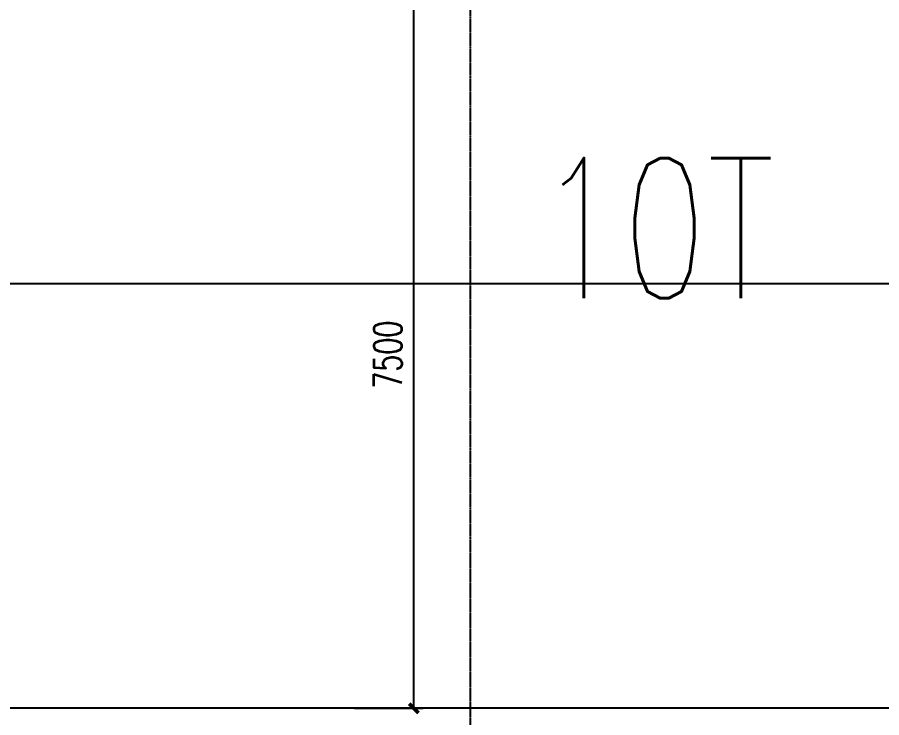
# Model space of a CAD drawing. Extents: x -1899985 to 1774885, y 556286 to 2175695.
# Drawn here: x -1716161 to -1706997, y 568158 to 575585 of the extents above; entities that cross this region are included whole.
import ezdxf

# ---------------------------------------------------------------- set-up
doc = ezdxf.new("R2010")
doc.units = 0
doc.header["$LTSCALE"] = 10
doc.header["$MEASUREMENT"] = 0
doc.linetypes.add('20剖面图$0$__DASH', pattern=[0.35, 0.25, -0.1])
doc.linetypes.add('20剖面图$0$DOTE', pattern=[2.42, 2, -0.2, 0.02, -0.2])
doc.layers.get('Defpoints').update_dxf_attribs({"color": 210})
for name, color, linetype in [('20剖面图$0$A-AXIS-DOTE', 14, '20剖面图$0$DOTE'), ('20剖面图$0$A-LIN-V', 9, 'Continuous'), ('20剖面图$0$A-SFCE', 30, 'Continuous'), ('20剖面图$0$建-文字', 7, 'Continuous'), ('A-LIN-V', 9, 'Continuous')]:
    doc.layers.add(name, color=color, linetype=linetype)
doc.styles.add('20剖面图$0$_TCH_DIM_T3', font='SIMPLEX', dxfattribs={"width": 0.705882, "bigfont": 'GBCBIG'})
doc.styles.add('20剖面图$0$A-STANDARD', font='SIMPLEX', dxfattribs={"bigfont": 'GBCBIG'})
doc.dimstyles.new('20剖面图$0$_TCH_ARCH&&100', dxfattribs={"dimtxt": 297.5, "dimasz": 100, "dimexe": 100, "dimexo": 100, "dimgap": 126.25, "dimtad": 1, "dimdec": 0, "dimzin": 0, "dimdsep": 46, "dimtxsty": '20剖面图$0$_TCH_DIM_T3', "dimblk": '20剖面图$0$_ArchTick', "dimcen": 0.09, "dimclrt": 7, "dimazin": 2, "dimtfac": 1, "dimtdec": 0, "dimtix": 1, "dimtmove": 2, "dimatfit": 3, "dimfxl": 1, "dimtolj": 1, "dimtzin": 0, "dimarcsym": 0})

# ---------------------------------------------------------------- blocks, each defined once
blk = doc.blocks.new('20剖面图$0$_ArchTick')
at = {"color": 0, "linetype": 'ByBlock', "const_width": 0.4}
blk.add_lwpolyline([(-0.5, -0.5), (0.5, 0.5)], dxfattribs=at)
blk = doc.blocks.new('*D556')
at = {"layer": '20剖面图$0$A-LIN-V', "color": 0, "lineweight": -2, "transparency": 16777216}
for p, q in [((-1571580.8, 575132.9), (-1570852.4, 575132.9)), ((-1570952.4, 567632.5), (-1570952.4, 575132.9)), ((-1571580.8, 567632.5), (-1570852.4, 567632.5))]:
    blk.add_line(p, q, dxfattribs=at)
at = {"layer": 'Defpoints', "color": 0, "transparency": 16777216}
for p in [(-1571680.8, 575132.9), (-1570952.4, 575132.9), (-1571680.8, 567632.5)]:
    blk.add_point(p, dxfattribs=at)
at = {"layer": '20剖面图$0$A-LIN-V', "color": 0, "lineweight": -2, "transparency": 16777216, "xscale": 100, "yscale": 100, "zscale": 100}
for p, rotation in [((-1570952.4, 575132.9), 90), ((-1570952.4, 567632.5), 270)]:
    blk.add_blockref('20剖面图$0$_ArchTick', p, dxfattribs=dict(at, rotation=rotation))
at = {"layer": '20剖面图$0$A-LIN-V', "color": 7, "transparency": 16777216, "insert": (-1571227.4, 571382.7), "char_height": 297.5, "attachment_point": 5, "rotation": 90, "style": '20剖面图$0$_TCH_DIM_T3'}
blk.add_mtext('\\A1;7500', dxfattribs=at)
blk = doc.blocks.new('20剖面图$0$b234swerwr')
at = {"layer": '20剖面图$0$A-AXIS-DOTE', "color": 4}
blk.add_line((-1570355.4, 578015), (-1570355.4, 564377.5), dxfattribs=at)
at = {"layer": '20剖面图$0$建-文字', "color": 4, "style": '20剖面图$0$A-STANDARD', "width": 0.705882}
blk.add_text('10T', height=1487.5, dxfattribs=at).set_placement((-1569645, 571980))
at = {"layer": '20剖面图$0$A-LIN-V', "color": 2}
dim = blk.add_aligned_dim(p1=(-1571680.8, 567632.5), p2=(-1571680.8, 575132.9), distance=-728.4, dimstyle='20剖面图$0$_TCH_ARCH&&100', dxfattribs=at)
dim.commit()
dim.dimension.update_dxf_attribs({"geometry": '*D556', "text_midpoint": (-1571227.4, 571382.7)})
blk = doc.blocks.new('20剖面图')
at = {"layer": '20剖面图$0$A-AXIS-DOTE', "linetype": '20剖面图$0$__DASH', "ltscale": 2}
for p, q in [((-1647680.2, 572757.5), (-1785568.2, 572757.5)), ((-1647680.2, 568257.5), (-1785568.2, 568257.5))]:
    blk.add_line(p, q, dxfattribs=at)
at = {"layer": '20剖面图$0$A-SFCE'}
blk.add_line((-1703410.4, 568257.5), (-1752286.9, 568257.5), dxfattribs=at)
at = {"layer": '20剖面图$0$A-LIN-V'}
blk.add_blockref('20剖面图$0$b234swerwr', (-141005, 625), dxfattribs=at)

msp = doc.modelspace()

# ---------------------------------------------------------------- block references
at = {"layer": 'A-LIN-V'}
msp.add_blockref('20剖面图', (0, 0), dxfattribs=at)

doc.saveas('drawing.dxf')
